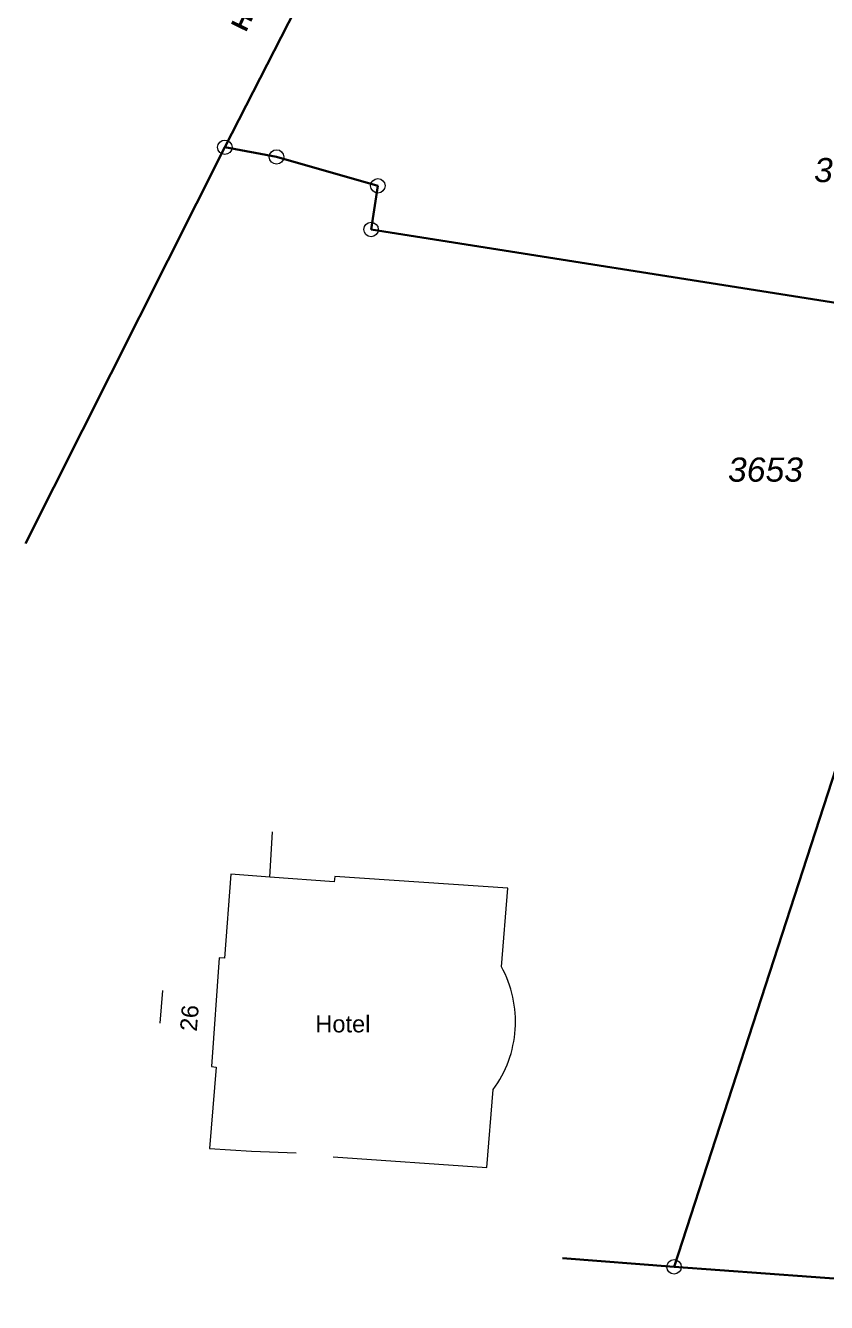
# Model space of a CAD drawing. Header units: metres. Extents: x -57 to 81, y -38 to 101.
# Drawn here: x -51.4 to -1.7, y -38.1 to 41.1 of the extents above; entities that cross this region are included whole.
import ezdxf

# ---------------------------------------------------------------- set-up
doc = ezdxf.new("R2010")
doc.units = ezdxf.units.M
for name, pattern in [('1600.2028', [0]), ('1600.2505', [0]), ('1600.2507', [0])]:
    doc.linetypes.add(name, pattern=pattern)
doc.layers.get('0').update_dxf_attribs({"color": 1, "linetype": 'CONTINUOUS'})
for name, color, linetype, lineweight in [('Flurstücke_Grenzpunkte', 255, 'CONTINUOUS', 0), ('Gebäude', 255, 'CONTINUOUS', 0), ('Lagebezeichnungen', 255, 'CONTINUOUS', 0), ('Migrationsobjekte', 7, 'CONTINUOUS', 18)]:
    doc.layers.add(name, color=color, linetype=linetype, lineweight=lineweight)
doc.styles.add('Flurstücksnummer - K 10 700', font='Arial Italic.ttf')
doc.styles.add('Gebäudefunktion (nur BW)', font='Arial.ttf')
doc.styles.add('Name - Bauwerken u. Einrichtungen - F 10', font='Arial Bold.ttf')
doc.styles.add('Sonstiger Text_ Bezeichnung - N 7 380', font='Arial.ttf')

# ---------------------------------------------------------------- blocks, each defined once
blk = doc.blocks.new('Grenzpunkt mit Abmarkung (Marke)')
at = {"color": 0, "lineweight": -2}
blk.add_circle((0, 0), 0.5, dxfattribs=at)

msp = doc.modelspace()

# ---------------------------------------------------------------- linework, layer by layer
at = {"layer": 'Flurstücke_Grenzpunkte', "color": 7, "linetype": '1600.2028', "lineweight": 35}
for p, q in [((-39.038, 33.576, 0.042), (-51.417, 8.994, 0.042)), ((-35.826, 32.976, 0.042), (-39.038, 33.576, 0.042)), ((-29.533, 31.184, 0.042), (-35.826, 32.976, 0.042)), ((-29.954, 28.474, 0.042), (-29.533, 31.184, 0.042)), ((7.834, 22.516, 0.505), (-29.954, 28.474, 0.505)), ((-11.135, -35.908, 0.042), (1.89, 4.192, 0.042)), ((-18.069, -35.376, 0.042), (-11.135, -35.908, 0.042)), ((18.958, -38.117, 0.042), (-11.135, -35.908, 0.042))]:
    msp.add_line(p, q, dxfattribs=at)
at = {"layer": 'Gebäude', "color": 7, "linetype": '1600.2505', "lineweight": 18}
for p, q in [((-36.25, -11.714, 0.042), (-36.07, -8.903, 0.042)), ((-32.237, -12.005, 0.042), (-36.25, -11.714, 0.042)), ((-32.207, -11.675, 0.042), (-32.237, -12.005, 0.042)), ((-21.452, -12.398, 0.042), (-32.207, -11.675, 0.042)), ((-21.861, -17.279, 0.042), (-21.452, -12.398, 0.042)), ((-42.914, -18.754, 0.042), (-43.074, -20.784, 0.042)), ((-22.761, -29.743, 0.042), (-22.371, -24.901, 0.042)), ((-37.39, -28.728, 0.042), (-34.598, -28.839, 0.042)), ((-32.316, -29.07, 0.042), (-22.761, -29.743, 0.042))]:
    msp.add_line(p, q, dxfattribs=at)
for centre, radius, start, end in [((-28.009, -20.68, 0.042), 7.026, 355.99422, 28.94813), ((-28.038, -20.703, 0.042), 7.053, 323.46479, 356.19633)]:
    msp.add_arc(centre, radius, start, end, dxfattribs=at)
at = {"layer": 'Migrationsobjekte', "color": 7, "linetype": '1600.2507', "lineweight": 18}
for p, q in [((-38.661, -11.543, 0.042), (-39.061, -16.754, 0.042)), ((-36.25, -11.714, 0.042), (-38.661, -11.543, 0.042)), ((-39.061, -16.754, 0.042), (-39.391, -16.724, 0.042)), ((-39.581, -23.506, 0.042), (-39.991, -28.557, 0.042)), ((-39.872, -23.466, 0.042), (-39.581, -23.506, 0.042)), ((-39.991, -28.557, 0.042), (-37.39, -28.728, 0.042))]:
    msp.add_line(p, q, dxfattribs=at)

# ---------------------------------------------------------------- block references
at = {"layer": 'Flurstücke_Grenzpunkte', "color": 7, "lineweight": 18, "xscale": 0.9, "yscale": 0.9, "zscale": 0.9}
for p in [(-39.038, 33.576, 0.042), (-35.826, 32.976, 0.042), (-29.533, 31.184, 0.042), (-29.954, 28.474, 0.042), (-11.135, -35.908, 0.042)]:
    msp.add_blockref('Grenzpunkt mit Abmarkung (Marke)', p, dxfattribs=at)

# ---------------------------------------------------------------- texts
at = {"layer": 'Flurstücke_Grenzpunkte', "color": 7, "lineweight": 18, "char_height": 1.5, "attachment_point": 5, "rotation": 0.00905, "line_spacing_factor": 0.69, "style": 'Flurstücksnummer - K 10 700', "bg_fill": 2}
for s, insert in [('3639', (-0.11, 32.15, 0.042)), ('3653', (-5.456, 13.56, 0.042))]:
    msp.add_mtext(s, dxfattribs=dict(at, insert=insert))
at = {"layer": 'Gebäude', "color": 7, "lineweight": 18, "insert": (-31.706, -20.837, 0.042), "char_height": 1.05, "attachment_point": 5, "rotation": 0.00905, "line_spacing_factor": 0.69, "style": 'Gebäudefunktion (nur BW)', "bg_fill": 2}
msp.add_mtext('Hotel', dxfattribs=at)
at = {"layer": 'Lagebezeichnungen', "color": 7, "lineweight": 18, "attachment_point": 5, "line_spacing_factor": 0.69, "bg_fill": 2}
for s, insert, char_height, rotation, style in [('Hünerbergweg', (-35.744, 45.586, 0.042), 1.08, 63.95958, 'Name - Bauwerken u. Einrichtungen - F 10'), ('26', (-41.233, -20.465, 0.042), 1.05, 85.42816, 'Sonstiger Text_ Bezeichnung - N 7 380')]:
    msp.add_mtext(s, dxfattribs=dict(at, insert=insert, char_height=char_height, rotation=rotation, style=style))

# ---------------------------------------------------------------- next in the draw order: linework, layer by layer
at = {"layer": 'Flurstücke_Grenzpunkte', "color": 7, "linetype": '1600.2028', "lineweight": 35}
msp.add_line((-28.832, 53.48, 0.042), (-39.038, 33.576, 0.042), dxfattribs=at)
at = {"layer": 'Migrationsobjekte', "color": 7, "linetype": '1600.2507', "lineweight": 18}
msp.add_line((-39.391, -16.724, 0.042), (-39.872, -23.466, 0.042), dxfattribs=at)

doc.saveas('drawing.dxf')
